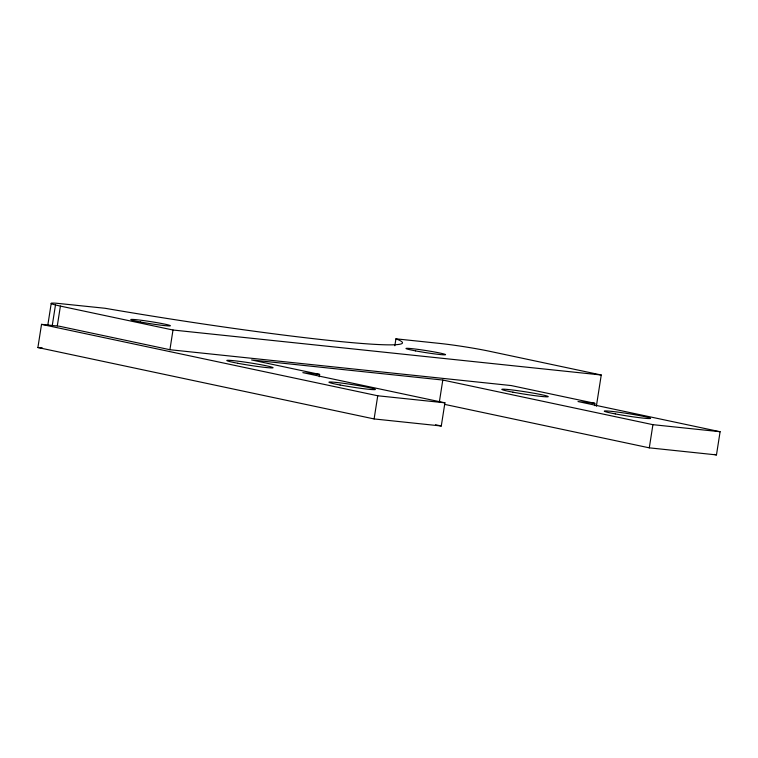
<?xml version="1.0" encoding="UTF-8"?>
<svg xmlns="http://www.w3.org/2000/svg" width="758" height="758" viewBox="0 0 758 758"><rect width="100%" height="100%" fill="white"/><g stroke="black" fill="none" stroke-linecap="round" stroke-linejoin="round"><path stroke-width="1.14" d="M319.27 376.726L319.63 374.405L302.84 372.642L444.918 402.82L441.289 425.996L374.111 418.937L37.9 347.524L41.529 324.358L59.351 326.224L169.915 349.713L511.233 385.566L594.812 403.313L594.443 405.634M47.773 325.371L51.222 303.361M52.217 325.826L55.476 304.972A35.332 1.848 8.9 0 1 56.31 303.228L105.04 308.269A234.847 12.289 8.9 0 0 395.932 338.826L439.981 343.45A35.228 1.848 8.9 0 1 489.185 351.2L601.255 375.002L596.356 406.279M57.314 325.798L60.403 306.099L55.476 304.972M169.915 349.713L172.995 330.014L60.403 306.099M374.111 418.937L377.74 395.771L41.529 324.358M394.842 345.771L395.932 338.826M439.346 402.053L442.795 380.042L251.59 359.955L319.63 374.405M594.812 403.313L578.013 401.55L720.1 431.728L716.471 454.904L649.293 447.845L652.922 424.669L442.795 380.042M172.995 330.014L601.255 375.002M37.9 347.524L42.353 347.998M377.74 395.771L444.918 402.82M652.922 424.669L720.1 431.728M714.159 454.412L716.471 454.904M444.937 404.44L649.293 447.845M435.518 424.764L441.289 425.996M512.958 392.18A23.489 1.232 8.9 0 0 548.233 396.652A23.489 1.232 8.9 0 0 513.924 390.171A23.489 1.232 8.9 0 0 512.958 392.18M615.269 413.906A23.489 1.232 8.9 0 0 650.544 418.388A23.489 1.232 8.9 0 0 616.226 411.907A23.489 1.232 8.9 0 0 615.269 413.906M340.086 385.007A23.489 1.232 8.9 0 0 375.362 389.479A23.489 1.232 8.9 0 0 341.053 382.998A23.489 1.232 8.9 0 0 340.086 385.007M237.785 363.272A23.489 1.232 8.9 0 0 273.06 367.753A23.489 1.232 8.9 0 0 238.742 361.272A23.489 1.232 8.9 0 0 237.785 363.272M140.372 321.97A19.964 1.042 8.9 0 0 170.361 325.779A19.964 1.042 8.9 0 0 141.187 320.264A19.964 1.042 8.9 0 0 140.372 321.97M415.555 350.878A19.964 1.042 8.9 0 0 445.533 354.687A19.964 1.042 8.9 0 0 416.369 349.173A19.964 1.042 8.9 0 0 415.555 350.878"/></g></svg>
